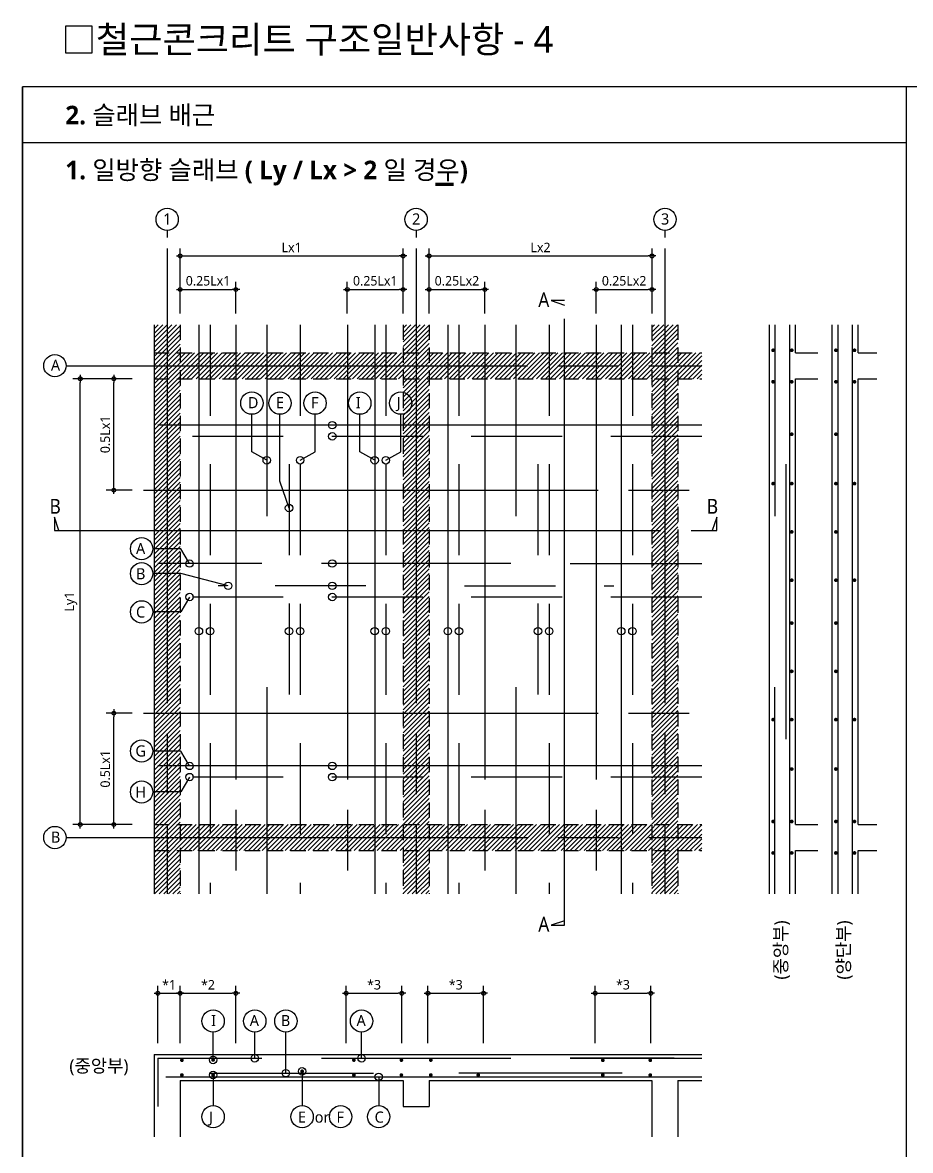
# Model space of a CAD drawing. Header units: millimetres. Extents: x 4573 to 501064, y -176100 to -4304.
# Drawn here: x 256950 to 280380, y -34065 to -4304 of the extents above; entities that cross this region are included whole.
import ezdxf
from ezdxf.enums import TextEntityAlignment as Align

# ---------------------------------------------------------------- set-up
doc = ezdxf.new("R2010")
doc.units = ezdxf.units.MM
doc.header["$LTSCALE"] = 800
for name, pattern in [('CEN', [19, 15, -1, 2, -1]), ('HID2', [4.6, 3, -1.6]), ('HIDDENX2', [0.75, 0.5, -0.25]), ('PHANTOM', [25, 20, -1, 1, -1, 1, -1])]:
    doc.linetypes.add(name, pattern=pattern)
doc.layers.get('Defpoints').update_dxf_attribs({"color": 147})
for name, color, linetype in [('BAR', 40, 'Continuous'), ('BAR-S', 4, 'Continuous'), ('CEN', 1, 'CEN'), ('DIM', 7, 'Continuous'), ('ELE4', 4, 'Continuous'), ('HAT', 9, 'Continuous'), ('HID', 7, 'HIDDENX2'), ('LARGE', 2, 'Continuous'), ('MIDDLE', 6, 'Continuous'), ('RXLEADER', 7, 'Continuous'), ('SYM', 7, 'Continuous'), ('TEXT', 3, 'Continuous'), ('W1', 2, 'Continuous')]:
    doc.layers.add(name, color=color, linetype=linetype)
doc.styles.get("Standard").update_dxf_attribs({"font": 'malgun.ttf'})
doc.styles.add('XR-SHEET-맑은고딕', font='malgun.ttf')
doc.styles.add('맑은고딕B', font='malgunbd.ttf')
doc.dimstyles.new('DIM1', dxfattribs={"dimscale": 10, "dimtxt": 3, "dimasz": 1, "dimexe": 2, "dimexo": 3, "dimgap": 1, "dimtad": 1, "dimdec": 0, "dimzin": 0, "dimdsep": 46, "dimtxsty": 'XR-SHEET-맑은고딕', "dimblk1": 'DIMDOT', "dimblk2": 'DIMDOT', "dimsah": 1, "dimcen": -1, "dimdle": 1.5, "dimclrt": 3, "dimadec": 0, "dimazin": 0, "dimtfac": 1, "dimtdec": 0, "dimtix": 1, "dimtmove": 2, "dimatfit": 3, "dimldrblk": 'DIMDOT', "dimfxl": 1, "dimtvp": 1, "dimtolj": 1, "dimtzin": 0, "dimarcsym": 0})

# ---------------------------------------------------------------- blocks, each defined once
blk = doc.blocks.new('DIMDOT')
at = {"layer": 'DIM'}
blk.add_line((1, 0), (-1, 0), dxfattribs=at)
blk.add_circle((0, 0), 0.5, dxfattribs=at)
blk = doc.blocks.new('*D49')
at = {"layer": 'Defpoints', "color": 0, "transparency": 16777216}
for p in [(160272, 105593), (158801, 104659), (160272, 104659)]:
    blk.add_point(p, dxfattribs=at)
at = {"layer": 'DIM', "color": 0, "lineweight": -2, "transparency": 16777216}
for p, q in [((158801, 104959), (158801, 105793)), ((160272, 104959), (160272, 105793)), ((158901, 105593), (160172, 105593))]:
    blk.add_line(p, q, dxfattribs=at)
at = {"layer": 'DIM', "color": 0, "lineweight": -2, "transparency": 16777216, "xscale": 100, "yscale": 100, "zscale": 100, "rotation": 180}
blk.add_blockref('DIMDOT', (158801, 105593), dxfattribs=at)
at = {"layer": 'DIM', "color": 0, "lineweight": -2, "transparency": 16777216, "xscale": 100, "yscale": 100, "zscale": 100}
blk.add_blockref('DIMDOT', (160272, 105593), dxfattribs=at)
at = {"layer": 'DIM', "color": 4, "transparency": 16777216, "insert": (159536, 105819), "char_height": 250, "attachment_point": 5, "style": 'XR-SHEET-맑은고딕'}
blk.add_mtext('\\A1;0.25Lx2', dxfattribs=at)
blk = doc.blocks.new('*D50')
at = {"layer": 'Defpoints', "color": 0, "transparency": 16777216}
for p in [(155860, 105593), (154389, 104659), (155860, 104659)]:
    blk.add_point(p, dxfattribs=at)
at = {"layer": 'DIM', "color": 0, "lineweight": -2, "transparency": 16777216}
for p, q in [((154389, 104959), (154389, 105793)), ((155860, 104959), (155860, 105793)), ((154489, 105593), (155760, 105593))]:
    blk.add_line(p, q, dxfattribs=at)
at = {"layer": 'DIM', "color": 0, "lineweight": -2, "transparency": 16777216, "xscale": 100, "yscale": 100, "zscale": 100, "rotation": 180}
blk.add_blockref('DIMDOT', (154389, 105593), dxfattribs=at)
at = {"layer": 'DIM', "color": 0, "lineweight": -2, "transparency": 16777216, "xscale": 100, "yscale": 100, "zscale": 100}
blk.add_blockref('DIMDOT', (155860, 105593), dxfattribs=at)
at = {"layer": 'DIM', "color": 4, "transparency": 16777216, "insert": (155125, 105819), "char_height": 250, "attachment_point": 5, "style": 'XR-SHEET-맑은고딕'}
blk.add_mtext('\\A1;0.25Lx2', dxfattribs=at)
blk = doc.blocks.new('*D51')
at = {"layer": 'Defpoints', "color": 0, "transparency": 16777216}
for p in [(153703, 105593), (152232, 104659), (153703, 104659)]:
    blk.add_point(p, dxfattribs=at)
at = {"layer": 'DIM', "color": 0, "lineweight": -2, "transparency": 16777216}
for p, q in [((152232, 104959), (152232, 105793)), ((153703, 104959), (153703, 105793)), ((152332, 105593), (153603, 105593))]:
    blk.add_line(p, q, dxfattribs=at)
at = {"layer": 'DIM', "color": 0, "lineweight": -2, "transparency": 16777216, "xscale": 100, "yscale": 100, "zscale": 100, "rotation": 180}
blk.add_blockref('DIMDOT', (152232, 105593), dxfattribs=at)
at = {"layer": 'DIM', "color": 0, "lineweight": -2, "transparency": 16777216, "xscale": 100, "yscale": 100, "zscale": 100}
blk.add_blockref('DIMDOT', (153703, 105593), dxfattribs=at)
at = {"layer": 'DIM', "color": 4, "transparency": 16777216, "insert": (152968, 105819), "char_height": 250, "attachment_point": 5, "style": 'XR-SHEET-맑은고딕'}
blk.add_mtext('\\A1;0.25Lx1', dxfattribs=at)
blk = doc.blocks.new('*D52')
at = {"layer": 'Defpoints', "color": 0, "transparency": 16777216}
for p in [(160272, 106476), (154389, 104659), (160272, 104659)]:
    blk.add_point(p, dxfattribs=at)
at = {"layer": 'DIM', "color": 0, "lineweight": -2, "transparency": 16777216}
for p, q in [((154389, 104959), (154389, 106676)), ((160272, 104959), (160272, 106676)), ((154489, 106476), (160172, 106476))]:
    blk.add_line(p, q, dxfattribs=at)
at = {"layer": 'DIM', "color": 0, "lineweight": -2, "transparency": 16777216, "xscale": 100, "yscale": 100, "zscale": 100, "rotation": 180}
blk.add_blockref('DIMDOT', (154389, 106476), dxfattribs=at)
at = {"layer": 'DIM', "color": 0, "lineweight": -2, "transparency": 16777216, "xscale": 100, "yscale": 100, "zscale": 100}
blk.add_blockref('DIMDOT', (160272, 106476), dxfattribs=at)
at = {"layer": 'DIM', "color": 4, "transparency": 16777216, "insert": (157330, 106701), "char_height": 250, "attachment_point": 5, "style": 'XR-SHEET-맑은고딕'}
blk.add_mtext('\\A1;Lx2', dxfattribs=at)
blk = doc.blocks.new('*D53')
at = {"layer": 'Defpoints', "color": 0, "transparency": 16777216}
for p in [(149291, 105593), (147821, 104659), (149291, 104659)]:
    blk.add_point(p, dxfattribs=at)
at = {"layer": 'DIM', "color": 0, "lineweight": -2, "transparency": 16777216}
for p, q in [((147821, 104959), (147821, 105793)), ((149291, 104959), (149291, 105793)), ((147921, 105593), (149191, 105593))]:
    blk.add_line(p, q, dxfattribs=at)
at = {"layer": 'DIM', "color": 0, "lineweight": -2, "transparency": 16777216, "xscale": 100, "yscale": 100, "zscale": 100, "rotation": 180}
blk.add_blockref('DIMDOT', (147821, 105593), dxfattribs=at)
at = {"layer": 'DIM', "color": 0, "lineweight": -2, "transparency": 16777216, "xscale": 100, "yscale": 100, "zscale": 100}
blk.add_blockref('DIMDOT', (149291, 105593), dxfattribs=at)
at = {"layer": 'DIM', "color": 4, "transparency": 16777216, "insert": (148556, 105819), "char_height": 250, "attachment_point": 5, "style": 'XR-SHEET-맑은고딕'}
blk.add_mtext('\\A1;0.25Lx1', dxfattribs=at)
blk = doc.blocks.new('*D54')
at = {"layer": 'Defpoints', "color": 0, "transparency": 16777216}
for p in [(153703, 106476), (147821, 104659), (153703, 104659)]:
    blk.add_point(p, dxfattribs=at)
at = {"layer": 'DIM', "color": 0, "lineweight": -2, "transparency": 16777216}
for p, q in [((147821, 104959), (147821, 106676)), ((153703, 104959), (153703, 106676)), ((147921, 106476), (153603, 106476))]:
    blk.add_line(p, q, dxfattribs=at)
at = {"layer": 'DIM', "color": 0, "lineweight": -2, "transparency": 16777216, "xscale": 100, "yscale": 100, "zscale": 100, "rotation": 180}
blk.add_blockref('DIMDOT', (147821, 106476), dxfattribs=at)
at = {"layer": 'DIM', "color": 0, "lineweight": -2, "transparency": 16777216, "xscale": 100, "yscale": 100, "zscale": 100}
blk.add_blockref('DIMDOT', (153703, 106476), dxfattribs=at)
at = {"layer": 'DIM', "color": 4, "transparency": 16777216, "insert": (150762, 106701), "char_height": 250, "attachment_point": 5, "style": 'XR-SHEET-맑은고딕'}
blk.add_mtext('\\A1;Lx1', dxfattribs=at)
blk = doc.blocks.new('*D55')
at = {"layer": 'Defpoints', "color": 0, "transparency": 16777216}
for p in [(146069, 94414), (146851, 94414), (146851, 91473)]:
    blk.add_point(p, dxfattribs=at)
at = {"layer": 'DIM', "color": 0, "lineweight": -2, "transparency": 16777216}
for p, q in [((146551, 94414), (145869, 94414)), ((146069, 91573), (146069, 94314)), ((146551, 91473), (145869, 91473))]:
    blk.add_line(p, q, dxfattribs=at)
at = {"layer": 'DIM', "color": 0, "lineweight": -2, "transparency": 16777216, "xscale": 100, "yscale": 100, "zscale": 100}
for p, rotation in [((146069, 94414), 90), ((146069, 91473), 270)]:
    blk.add_blockref('DIMDOT', p, dxfattribs=dict(at, rotation=rotation))
at = {"layer": 'DIM', "color": 4, "transparency": 16777216, "insert": (145844, 92943), "char_height": 250, "attachment_point": 5, "rotation": 90, "style": 'XR-SHEET-맑은고딕'}
blk.add_mtext('\\A1;0.5Lx1', dxfattribs=at)
blk = doc.blocks.new('*D56')
at = {"layer": 'Defpoints', "color": 0, "transparency": 16777216}
for p in [(146069, 103237), (146851, 103237), (146851, 100296)]:
    blk.add_point(p, dxfattribs=at)
at = {"layer": 'DIM', "color": 0, "lineweight": -2, "transparency": 16777216}
for p, q in [((146551, 103237), (145869, 103237)), ((146069, 100396), (146069, 103137)), ((146551, 100296), (145869, 100296))]:
    blk.add_line(p, q, dxfattribs=at)
at = {"layer": 'DIM', "color": 0, "lineweight": -2, "transparency": 16777216, "xscale": 100, "yscale": 100, "zscale": 100}
for p, rotation in [((146069, 103237), 90), ((146069, 100296), 270)]:
    blk.add_blockref('DIMDOT', p, dxfattribs=dict(at, rotation=rotation))
at = {"layer": 'DIM', "color": 4, "transparency": 16777216, "insert": (145844, 101767), "char_height": 250, "attachment_point": 5, "rotation": 90, "style": 'XR-SHEET-맑은고딕'}
blk.add_mtext('\\A1;0.5Lx1', dxfattribs=at)
blk = doc.blocks.new('*D57')
at = {"layer": 'Defpoints', "color": 0, "transparency": 16777216}
for p in [(145186, 103237), (146851, 103237), (146851, 91473)]:
    blk.add_point(p, dxfattribs=at)
at = {"layer": 'DIM', "color": 0, "lineweight": -2, "transparency": 16777216}
for p, q in [((146551, 103237), (144986, 103237)), ((145186, 91573), (145186, 103137)), ((146551, 91473), (144986, 91473))]:
    blk.add_line(p, q, dxfattribs=at)
at = {"layer": 'DIM', "color": 0, "lineweight": -2, "transparency": 16777216, "xscale": 100, "yscale": 100, "zscale": 100}
for p, rotation in [((145186, 103237), 90), ((145186, 91473), 270)]:
    blk.add_blockref('DIMDOT', p, dxfattribs=dict(at, rotation=rotation))
at = {"layer": 'DIM', "color": 4, "transparency": 16777216, "insert": (144937, 97355), "char_height": 250, "attachment_point": 5, "rotation": 90, "style": 'XR-SHEET-맑은고딕'}
blk.add_mtext('\\A1;Ly1', dxfattribs=at)
blk = doc.blocks.new('*D60')
at = {"layer": 'Defpoints', "color": 0, "transparency": 16777216}
for p in [(155829, 87020), (154359, 85403), (155829, 85403)]:
    blk.add_point(p, dxfattribs=at)
at = {"layer": 'DIM', "color": 0, "lineweight": -2, "transparency": 16777216}
for p, q in [((154359, 85703), (154359, 87220)), ((155829, 85703), (155829, 87220)), ((154459, 87020), (155729, 87020))]:
    blk.add_line(p, q, dxfattribs=at)
at = {"layer": 'DIM', "color": 0, "lineweight": -2, "transparency": 16777216, "xscale": 100, "yscale": 100, "zscale": 100, "rotation": 180}
blk.add_blockref('DIMDOT', (154359, 87020), dxfattribs=at)
at = {"layer": 'DIM', "color": 0, "lineweight": -2, "transparency": 16777216, "xscale": 100, "yscale": 100, "zscale": 100}
blk.add_blockref('DIMDOT', (155829, 87020), dxfattribs=at)
at = {"layer": 'DIM', "color": 4, "transparency": 16777216, "insert": (155094, 87245), "char_height": 250, "attachment_point": 5, "style": 'XR-SHEET-맑은고딕'}
blk.add_mtext('\\A1;*3', dxfattribs=at)
blk = doc.blocks.new('*D61')
at = {"layer": 'Defpoints', "color": 0, "transparency": 16777216}
for p in [(153672, 87020), (152202, 85403), (153672, 85403)]:
    blk.add_point(p, dxfattribs=at)
at = {"layer": 'DIM', "color": 0, "lineweight": -2, "transparency": 16777216}
for p, q in [((152202, 85703), (152202, 87220)), ((153672, 85703), (153672, 87220)), ((152302, 87020), (153572, 87020))]:
    blk.add_line(p, q, dxfattribs=at)
at = {"layer": 'DIM', "color": 0, "lineweight": -2, "transparency": 16777216, "xscale": 100, "yscale": 100, "zscale": 100, "rotation": 180}
blk.add_blockref('DIMDOT', (152202, 87020), dxfattribs=at)
at = {"layer": 'DIM', "color": 0, "lineweight": -2, "transparency": 16777216, "xscale": 100, "yscale": 100, "zscale": 100}
blk.add_blockref('DIMDOT', (153672, 87020), dxfattribs=at)
at = {"layer": 'DIM', "color": 4, "transparency": 16777216, "insert": (152937, 87245), "char_height": 250, "attachment_point": 5, "style": 'XR-SHEET-맑은고딕'}
blk.add_mtext('\\A1;*3', dxfattribs=at)
blk = doc.blocks.new('*D62')
at = {"layer": 'Defpoints', "color": 0, "transparency": 16777216}
for p in [(160241, 87020), (158770, 85403), (160241, 85403)]:
    blk.add_point(p, dxfattribs=at)
at = {"layer": 'DIM', "color": 0, "lineweight": -2, "transparency": 16777216}
for p, q in [((158770, 85703), (158770, 87220)), ((160241, 85703), (160241, 87220)), ((158870, 87020), (160141, 87020))]:
    blk.add_line(p, q, dxfattribs=at)
at = {"layer": 'DIM', "color": 0, "lineweight": -2, "transparency": 16777216, "xscale": 100, "yscale": 100, "zscale": 100, "rotation": 180}
blk.add_blockref('DIMDOT', (158770, 87020), dxfattribs=at)
at = {"layer": 'DIM', "color": 0, "lineweight": -2, "transparency": 16777216, "xscale": 100, "yscale": 100, "zscale": 100}
blk.add_blockref('DIMDOT', (160241, 87020), dxfattribs=at)
at = {"layer": 'DIM', "color": 4, "transparency": 16777216, "insert": (159506, 87245), "char_height": 250, "attachment_point": 5, "style": 'XR-SHEET-맑은고딕'}
blk.add_mtext('\\A1;*3', dxfattribs=at)
blk = doc.blocks.new('*D63')
at = {"layer": 'Defpoints', "color": 0, "transparency": 16777216}
for p in [(147821, 87020), (147232, 85403), (147821, 85403)]:
    blk.add_point(p, dxfattribs=at)
at = {"layer": 'DIM', "color": 0, "lineweight": -2, "transparency": 16777216}
for p, q in [((147232, 85703), (147232, 87220)), ((147821, 85703), (147821, 87220)), ((147332, 87020), (147721, 87020))]:
    blk.add_line(p, q, dxfattribs=at)
at = {"layer": 'DIM', "color": 0, "lineweight": -2, "transparency": 16777216, "xscale": 100, "yscale": 100, "zscale": 100, "rotation": 180}
blk.add_blockref('DIMDOT', (147232, 87020), dxfattribs=at)
at = {"layer": 'DIM', "color": 0, "lineweight": -2, "transparency": 16777216, "xscale": 100, "yscale": 100, "zscale": 100}
blk.add_blockref('DIMDOT', (147821, 87020), dxfattribs=at)
at = {"layer": 'DIM', "color": 4, "transparency": 16777216, "insert": (147527, 87245), "char_height": 250, "attachment_point": 5, "style": 'XR-SHEET-맑은고딕'}
blk.add_mtext('\\A1;*1', dxfattribs=at)
blk = doc.blocks.new('*D64')
at = {"layer": 'Defpoints', "color": 0, "transparency": 16777216}
for p in [(149291, 87020), (147821, 85403), (149291, 85403)]:
    blk.add_point(p, dxfattribs=at)
at = {"layer": 'DIM', "color": 0, "lineweight": -2, "transparency": 16777216}
for p, q in [((147821, 85703), (147821, 87220)), ((149291, 85703), (149291, 87220)), ((147921, 87020), (149191, 87020))]:
    blk.add_line(p, q, dxfattribs=at)
at = {"layer": 'DIM', "color": 0, "lineweight": -2, "transparency": 16777216, "xscale": 100, "yscale": 100, "zscale": 100, "rotation": 180}
blk.add_blockref('DIMDOT', (147821, 87020), dxfattribs=at)
at = {"layer": 'DIM', "color": 0, "lineweight": -2, "transparency": 16777216, "xscale": 100, "yscale": 100, "zscale": 100}
blk.add_blockref('DIMDOT', (149291, 87020), dxfattribs=at)
at = {"layer": 'DIM', "color": 4, "transparency": 16777216, "insert": (148556, 87245), "char_height": 250, "attachment_point": 5, "style": 'XR-SHEET-맑은고딕'}
blk.add_mtext('\\A1;*2', dxfattribs=at)
blk = doc.blocks.new('A$C164A7975')
at = {"layer": 'HAT'}
h = blk.add_hatch(dxfattribs=at)
h.set_pattern_fill('ANSI31', color=256, scale=686.27451, style=0)
h.set_pattern_definition([(45, (-140654.33, 289208.79), (-60.65867, 60.65867), [])])
h.paths.add_polyline_path([(4159.1, -6279.7), (3472.8, -6279.7), (3472.8, -7014.9), (4159.1, -7014.9)])
h.paths.add_polyline_path([(4159.1, -7014.9), (3472.8, -7014.9), (3472.8, -7701.2), (4159.1, -7701.2)])
h.paths.add_polyline_path([(4159.1, -7701.2), (3472.8, -7701.2), (3472.8, -19465.9), (4159.1, -19465.9)])
h.paths.add_polyline_path([(10041.4, -7014.9), (4159.1, -7014.9), (4159.1, -7701.2), (10041.4, -7701.2)])
h.paths.add_polyline_path([(10727.7, -6279.7), (10041.4, -6279.7), (10041.4, -7014.9), (10727.7, -7014.9)])
h.paths.add_polyline_path([(10727.7, -7014.9), (10041.4, -7014.9), (10041.4, -7701.2), (10727.7, -7701.2)])
h.paths.add_polyline_path([(16610.1, -7014.9), (10727.7, -7014.9), (10727.7, -7701.2), (16610.1, -7701.2)])
h.paths.add_polyline_path([(10727.7, -7701.2), (10041.4, -7701.2), (10041.4, -19465.9), (10727.7, -19465.9)])
h.paths.add_polyline_path([(17296.3, -6279.7), (16610.1, -6279.7), (16610.1, -7014.9), (17296.3, -7014.9)])
h.paths.add_polyline_path([(17296.3, -7014.9), (16610.1, -7014.9), (16610.1, -7701.2), (17296.3, -7701.2)])
h.paths.add_polyline_path([(17921.1, -7014.9), (17296.3, -7014.9), (17296.3, -7701.2), (17921.1, -7701.2)])
h.paths.add_polyline_path([(17296.3, -7701.2), (16610.1, -7701.2), (16610.1, -19465.9), (17296.3, -19465.9)])
h.paths.add_polyline_path([(17296.3, -19465.9), (16610.1, -19465.9), (16610.1, -20152.2), (17296.3, -20152.2)])
h.paths.add_polyline_path([(17921.1, -19465.9), (17296.3, -19465.9), (17296.3, -20152.2), (17921.1, -20152.2)])
h.paths.add_polyline_path([(17296.3, -20152.2), (16610.1, -20152.2), (16610.1, -21294.5), (17296.3, -21294.5)])
h.paths.add_polyline_path([(16610.1, -19465.9), (10727.7, -19465.9), (10727.7, -20152.2), (16610.1, -20152.2)])
h.paths.add_polyline_path([(10727.7, -19465.9), (10041.4, -19465.9), (10041.4, -20152.2), (10727.7, -20152.2)])
h.paths.add_polyline_path([(10727.7, -20152.2), (10041.4, -20152.2), (10041.4, -21294.5), (10727.7, -21294.5)])
h.paths.add_polyline_path([(10041.4, -19465.9), (4159.1, -19465.9), (4159.1, -20152.2), (10041.4, -20152.2)])
h.paths.add_polyline_path([(4159.1, -19465.9), (3472.8, -19465.9), (3472.8, -20152.2), (4159.1, -20152.2)])
h.paths.add_polyline_path([(4159.1, -20152.2), (3472.8, -20152.2), (3472.8, -21294.5), (4159.1, -21294.5)])
at = {"layer": 'BAR'}
for p, q in [((4654.4, -6279.7), (4654.4, -21294.5)), ((6444, -6279.7), (6444, -11328.7)), ((9291.9, -6279.7), (9291.9, -21294.5)), ((11223.1, -6279.7), (11223.1, -21294.5)), ((13012.6, -6279.7), (13012.6, -11328.7)), ((15799, -6279.7), (15799, -21294.5)), ((19855.9, -6279.7), (19855.9, -11328.7)), ((20248.1, -21294.5), (20248.1, -6279.7)), ((21512.6, -6279.7), (21512.6, -21294.5)), ((21904.8, -21294.5), (21904.8, -6279.7)), ((17921.1, -8927.7), (3570.9, -8927.7)), ((20150, -17211), (20150, -9956.1)), ((6315.9, -12579.1), (3570.9, -12579.1)), ((12884.6, -12579.1), (7884.6, -12579.1)), ((14453.2, -12579.1), (17921.1, -12579.1)), ((6444, -15838.5), (6444, -21294.5)), ((13012.6, -15838.5), (13012.6, -21294.5)), ((19855.9, -21294.5), (19855.9, -15838.5)), ((17921.1, -17919), (3570.9, -17919)), ((3570.9, -25633.2), (3570.9, -26907.7)), ((3570.9, -25633.2), (6315.9, -25633.2)), ((7884.6, -25633.2), (12884.6, -25633.2)), ((14453.2, -25633.2), (17921.1, -25633.2)), ((17198.3, -25633.2), (14453.2, -25633.2)), ((3782.4, -26123.4), (17921.1, -26123.4)), ((4943.4, -26025.4), (9257.1, -26025.4)), ((15825.8, -26025.4), (11512, -26025.4))]:
    blk.add_line(p, q, dxfattribs=at)
at = {"layer": 'BAR', "linetype": 'HID2'}
for p, q in [((4948.6, -6279.7), (4948.6, -21294.5)), ((7326.3, -6279.7), (7326.3, -21294.5)), ((9586, -6279.7), (9586, -21294.5)), ((11517.2, -6279.7), (11517.2, -21294.5)), ((13895, -6279.7), (13895, -21294.5)), ((16093.2, -6279.7), (16093.2, -21294.5)), ((17921.1, -9221.9), (3570.9, -9221.9)), ((7032.2, -9956.4), (7032.2, -17211)), ((13600.9, -9956.4), (13600.9, -17211)), ((9062.2, -13167.4), (5165.2, -13167.4)), ((11664, -13167.4), (15603.7, -13167.4)), ((17921.1, -13461.5), (3570.9, -13461.5)), ((17921.1, -18213.1), (3570.9, -18213.1))]:
    blk.add_line(p, q, dxfattribs=at)
at = {"layer": 'BAR-S', "const_width": 49}
for points in [[(19805.7, -6926.8, -1), (19805.7, -6975.8, -1)], [(20297.6, -6926.8, -1), (20297.6, -6975.8, -1)], [(21462.5, -6926.8, -1), (21462.5, -6975.8, -1)], [(21954.3, -6926.8, -1), (21954.3, -6975.8, -1)], [(19805.7, -7757.7, -1), (19805.7, -7806.7, -1)], [(20297.6, -7757.7, -1), (20297.6, -7806.7, -1)], [(21462.5, -7757.7, -1), (21462.5, -7806.7, -1)], [(21954.3, -7757.7, -1), (21954.3, -7806.7, -1)], [(20297.6, -9142.2, -1), (20297.6, -9191.2, -1)], [(21462.5, -9142.2, -1), (21462.5, -9191.2, -1)], [(19805.7, -10445.3, -1), (19805.7, -10494.3, -1)], [(20297.6, -10445.2, -1), (20297.6, -10494.2, -1)], [(21462.5, -10445.2, -1), (21462.5, -10494.2, -1)], [(21954.3, -10445.2, -1), (21954.3, -10494.2, -1)], [(20297.6, -11719.7, -1), (20297.6, -11768.7, -1)], [(21462.5, -11719.7, -1), (21462.5, -11768.7, -1)], [(20297.6, -12994.2, -1), (20297.6, -13043.2, -1)], [(21462.5, -12994.2, -1), (21462.5, -13043.2, -1)], [(21954.3, -12994.2, -1), (21954.3, -13043.2, -1)], [(20297.6, -14172.9, 1), (20297.6, -14123.9, 1)], [(21462.5, -14172.9, 1), (21462.5, -14123.9, 1)], [(20297.6, -15447.4, 1), (20297.6, -15398.4, 1)], [(21462.5, -15447.4, 1), (21462.5, -15398.4, 1)], [(19805.7, -16721.9, 1), (19805.7, -16672.9, 1)], [(20297.6, -16722, 1), (20297.6, -16672.9, 1)], [(21462.5, -16722, 1), (21462.5, -16672.9, 1)], [(21954.3, -16722, 1), (21954.3, -16672.9, 1)], [(20297.6, -18025, 1), (20297.6, -17975.9, 1)], [(21462.5, -18025, 1), (21462.5, -17975.9, 1)], [(19805.7, -19409.4, 1), (19805.7, -19360.4, 1)], [(20297.6, -19409.4, 1), (20297.6, -19360.4, 1)], [(21462.5, -19409.4, 1), (21462.5, -19360.4, 1)], [(21954.3, -19409.4, 1), (21954.3, -19360.4, 1)], [(19805.7, -20240.3, 1), (19805.7, -20191.3, 1)], [(20297.6, -20240.3, 1), (20297.6, -20191.3, 1)], [(21462.5, -20240.3, 1), (21462.5, -20191.3, 1)], [(21954.3, -20240.3, 1), (21954.3, -20191.3, 1)], [(4179.9, -25685, 1), (4228.9, -25685, 1)], [(5004, -25677.2, 1), (5053, -25677.2, 1)], [(8768, -25681.1, -1), (8719, -25681.1, -1)], [(10020.7, -25681.1, -1), (9971.6, -25681.1, -1)], [(10748.5, -25681.1, 1), (10797.5, -25681.1, 1)], [(15336.6, -25686, -1), (15287.6, -25686, -1)], [(16589.3, -25686, -1), (16540.3, -25686, -1)], [(4179.9, -26074.9, 1), (4228.9, -26074.9, 1)], [(5003.9, -26074.9, 1), (5053, -26074.9, 1)], [(7352.6, -25976.9, 1), (7401.6, -25976.9, 1)], [(8768.1, -26074.9, -1), (8719, -26074.9, -1)], [(10020.7, -26074.9, -1), (9971.6, -26074.9, -1)], [(10748.5, -26074.9, 1), (10797.5, -26074.9, 1)], [(12001.1, -26074.9, 1), (12050.1, -26074.9, 1)], [(15336.7, -26074.9, -1), (15287.7, -26074.9, -1)], [(16589.3, -26074.9, -1), (16540.3, -26074.9, -1)]]:
    blk.add_lwpolyline(points, format="xyb", close=True, dxfattribs=at)
at = {"layer": 'CEN'}
for p, q in [((3815.9, -4266.6), (3815.9, -21294.5)), ((10384.6, -4266.6), (10384.6, -21294.5)), ((16953.2, -4266.6), (16953.2, -21294.5)), ((5629.7, -6279.7), (5629.7, -21294.5)), ((8570.9, -6279.7), (8570.9, -21294.5)), ((12198.3, -6279.7), (12198.3, -21294.5)), ((15139.5, -6279.7), (15139.5, -21294.5)), ((1328.7, -7358.1), (17921.1, -7358.1)), ((3189.8, -10642.4), (18032.4, -10642.4)), ((3189.8, -16524.7), (18003.9, -16524.7)), ((1328.7, -19809.1), (17921.1, -19809.1))]:
    blk.add_line(p, q, dxfattribs=at)
at = {"layer": 'HID'}
for p, q in [((4159.1, -6279.7), (4159.1, -21294.5)), ((10041.4, -6279.7), (10041.4, -21294.5)), ((10727.7, -6279.7), (10727.7, -21294.5)), ((16610.1, -6279.7), (16610.1, -21294.5)), ((17296.3, -6279.7), (17296.3, -21294.5)), ((3472.8, -7014.9), (17921.1, -7014.9)), ((3472.8, -7701.2), (17921.1, -7701.2)), ((3472.8, -19465.9), (17921.1, -19465.9)), ((3472.8, -20152.2), (17921.1, -20152.2))]:
    blk.add_line(p, q, dxfattribs=at)
at = {"layer": 'RXLEADER'}
for points in [[(6444, -9854), (6051, -9627.1), (6051, -8639)], [(7032.2, -11113.6), (6792.2, -10407.1), (6792.2, -8639)], [(7326.3, -9854), (7719.3, -9627.1), (7719.3, -8639)], [(9291.9, -9854), (8898.9, -9627.1), (8898.9, -8639)], [(9586, -9854), (9979, -9627.1), (9979, -8639)], [(4406.9, -12579.1), (4180, -12186.2), (3435.2, -12186.2)], [(5425.3, -13167.4), (4180, -12844.9), (3435.2, -12844.9)], [(4406.9, -13461.5), (4180, -13854.5), (3435.2, -13854.5)], [(4406.9, -17919), (4180, -17526), (3435.2, -17526)], [(4406.9, -18213.1), (4180, -18606.1), (3435.2, -18606.1)], [(5028.5, -25677.2), (5028.5, -25677.2), (5028.5, -24943.7)], [(6127.9, -25633.2), (6127.9, -25633.2), (6127.9, -24943.7)], [(6948.4, -26025.4), (6948.4, -26025.4), (6948.4, -24943.7)], [(8946.3, -25633.2), (8946.3, -25633.2), (8946.3, -24943.7)], [(5028.4, -26074.9), (5028.4, -26074.9), (5028.4, -26879.9)], [(7377.1, -25976.9), (7377.1, -25976.9), (7377.1, -26879.9)], [(9398.2, -26123.4), (9398.2, -26123.4), (9398.2, -26879.9)]]:
    blk.add_lwpolyline(points, dxfattribs=at)
for centre, radius in [((6051, -8344.9), 294.1), ((6792.2, -8344.9), 294.1), ((7719.3, -8344.9), 294.1), ((8898.9, -8344.9), 294.1), ((9979, -8344.9), 294.1), ((8173.5, -8927.7), 98), ((8173.5, -9221.9), 98), ((6444, -9854), 98), ((7326.3, -9854), 98), ((9291.9, -9854), 98), ((9586, -9854), 98), ((7032.2, -11113.6), 98), ((3141.1, -12186.2), 294.1), ((4406.9, -12579.1), 98), ((8173.5, -12579.1), 98), ((3141.1, -12844.9), 294.1), ((5425.3, -13167.4), 98), ((8173.5, -13167.4), 98), ((4406.9, -13461.5), 98), ((8173.5, -13461.5), 98), ((3141.1, -13854.5), 294.1), ((4654.4, -14362.3), 98), ((4948.6, -14362.3), 98), ((7032.2, -14362.3), 98), ((7326.3, -14362.3), 98), ((9291.9, -14362.3), 98), ((9586, -14362.3), 98), ((11223.1, -14362.3), 98), ((11517.2, -14362.3), 98), ((13600.9, -14362.3), 98), ((13895, -14362.3), 98), ((15799, -14362.3), 98), ((16093.2, -14362.3), 98), ((3141.1, -17526), 294.1), ((4406.9, -17919), 98), ((8173.5, -17919), 98), ((4406.9, -18213.1), 98), ((8173.5, -18213.1), 98), ((3141.1, -18606.1), 294.1), ((5028.5, -24649.6), 294.1), ((6127.9, -24649.6), 294.1), ((6948.4, -24649.6), 294.1), ((8946.3, -24649.6), 294.1), ((5028.5, -25677.2), 98), ((6127.9, -25633.2), 98), ((8946.3, -25633.2), 98), ((7377.1, -25976.9), 98), ((5028.4, -26074.9), 98), ((6948.4, -26025.4), 98), ((9398.2, -26123.4), 98), ((5028.4, -27174), 294.1), ((7377.1, -27174), 294.1), ((8392.6, -27174), 294.1), ((9398.2, -27174), 294.1)]:
    blk.add_circle(centre, radius, dxfattribs=at)
at = {"layer": 'SYM'}
for p, q in [((3815.9, -3791.5), (3815.9, -3972.5)), ((10384.6, -3791.5), (10384.6, -3972.5)), ((16953.2, -3791.5), (16953.2, -3972.5)), ((1147.7, -7358.1), (1328.7, -7358.1)), ((1147.7, -19809.1), (1328.7, -19809.1))]:
    blk.add_line(p, q, dxfattribs=at)
at = {"layer": 'SYM', "linetype": 'PHANTOM'}
for points in [[(14299.6, -22004.2), (13946.7, -22121.8), (14299.6, -22121.8), (14299.6, -5641.7), (13946.7, -5641.7), (14299.6, -5759.3)], [(958.1, -11705.2), (840.5, -11352.2), (840.5, -11705.2), (18318.1, -11705.2), (18318.1, -11352.2), (18200.5, -11705.2)]]:
    blk.add_lwpolyline(points, dxfattribs=at)
at = {"layer": 'SYM'}
for points in [[(8173.5, -10642.4, 0, 98, 0), (8173.5, -10348.3, 0, 0, 0), (8173.5, -7701.2, 0, 0, 0)], [(8173.5, -10642.4, 0, 98, 0), (8173.5, -10936.5, 0, 0, 0), (8173.5, -12113, 0, 0, 0)], [(8173.5, -16524.7, 0, 98, 0), (8173.5, -16230.6, 0, 0, 0), (8173.5, -12113, 0, 0, 0)], [(5629.7, -14362.3, 0, 98, 0), (5335.6, -14362.3, 0, 0, 0), (4159.1, -14362.3, 0, 0, 0)], [(4159.1, -14362.3, 0, 98, 0), (4453.2, -14362.3, 0, 0, 0), (5629.7, -14362.3, 0, 0, 0)], [(5629.7, -14362.3, 0, 98, 0), (5923.8, -14362.3, 0, 0, 0), (7100.3, -14362.3, 0, 0, 0)], [(8570.9, -14362.3, 0, 98, 0), (8276.7, -14362.3, 0, 0, 0), (7100.3, -14362.3, 0, 0, 0)], [(8570.9, -14362.3, 0, 98, 0), (8865, -14362.3, 0, 0, 0), (10041.4, -14362.3, 0, 0, 0)], [(10041.4, -14362.3, 0, 98, 0), (9747.3, -14362.3, 0, 0, 0), (8570.9, -14362.3, 0, 0, 0)], [(12198.3, -14362.3, 0, 98, 0), (11904.2, -14362.3, 0, 0, 0), (10727.7, -14362.3, 0, 0, 0)], [(10727.7, -14362.3, 0, 98, 0), (11021.8, -14362.3, 0, 0, 0), (12198.3, -14362.3, 0, 0, 0)], [(12198.3, -14362.3, 0, 98, 0), (12492.4, -14362.3, 0, 0, 0), (13668.9, -14362.3, 0, 0, 0)], [(15139.5, -14362.3, 0, 98, 0), (14845.4, -14362.3, 0, 0, 0), (13668.9, -14362.3, 0, 0, 0)], [(15139.5, -14362.3, 0, 98, 0), (15433.6, -14362.3, 0, 0, 0), (16610.1, -14362.3, 0, 0, 0)], [(16610.1, -14362.3, 0, 98, 0), (16315.9, -14362.3, 0, 0, 0), (15139.5, -14362.3, 0, 0, 0)], [(8173.5, -19465.9, 0, 98, 0), (8173.5, -19171.8, 0, 0, 0), (8173.5, -16524.7, 0, 0, 0)], [(8173.5, -16524.7, 0, 98, 0), (8173.5, -16818.9, 0, 0, 0), (8173.5, -19465.9, 0, 0, 0)]]:
    blk.add_lwpolyline(points, format="xyseb", dxfattribs=at)
for centre, start_param, end_param in [((3815.9, -3497.4), 3.9269908, 10.2101761), ((10384.6, -3497.4), 3.9269908, 10.2101761), ((16953.2, -3497.4), 3.9269908, 10.2101761), ((853.6, -7358.1), -0.7853982, 5.4977871), ((853.6, -19809.1), -0.7853982, 5.4977871)]:
    blk.add_ellipse(centre, major_axis=(-208, 208), ratio=1, start_param=start_param, end_param=end_param, dxfattribs=at)
at = {"layer": 'W1'}
for p, q in [((3472.8, -6279.7), (3472.8, -21294.5)), ((19708.9, -21294.5), (19708.9, -6279.7)), ((20395.1, -7014.9), (20395.1, -6279.7)), ((21365.6, -21294.5), (21365.6, -6279.7)), ((22051.9, -7014.9), (22051.9, -6279.7)), ((20395.1, -7014.9), (20984.1, -7014.9)), ((22051.9, -7014.9), (22544.1, -7014.9)), ((20395.1, -7701.2), (20984.1, -7701.2)), ((20395.1, -19465.9), (20395.1, -7701.2)), ((22051.9, -7701.2), (22544.1, -7701.2)), ((22051.9, -19465.9), (22051.9, -7701.2)), ((20395.1, -19465.9), (20984.1, -19465.9)), ((22051.9, -19465.9), (22544.1, -19465.9)), ((20395.1, -21294.5), (20395.1, -20152.2)), ((20395.1, -20152.2), (20984.1, -20152.2)), ((22051.9, -21294.5), (22051.9, -20152.2)), ((22051.9, -20152.2), (22544.1, -20152.2)), ((3472.8, -25535.2), (3472.8, -27707.4)), ((3472.8, -25535.2), (17921.1, -25535.2)), ((4159.1, -26221.4), (4159.1, -27707.4)), ((4159.1, -26221.4), (10041.4, -26221.4)), ((10041.4, -26221.4), (10041.4, -26907.7)), ((10727.7, -26221.4), (10727.7, -26907.7)), ((10727.7, -26221.4), (16610.1, -26221.4)), ((16610.1, -26221.4), (16610.1, -27707.4)), ((17296.3, -26221.4), (17921.1, -26221.4)), ((17296.3, -26221.4), (17296.3, -27707.4)), ((10041.4, -26907.7), (10727.7, -26907.7))]:
    blk.add_line(p, q, dxfattribs=at)
at = {"layer": 'TEXT', "linetype": 'Continuous', "style": 'XR-SHEET-맑은고딕'}
for s, height, p in [('1', 294.1, (3710, -3632.8)), ('2', 294.1, (10278.7, -3632.8)), ('3', 294.1, (16847.3, -3632.8)), ('A', 294.1, (747.6, -7493.5)), ('D', 294.1, (5945.1, -8480.3)), ('E', 294.1, (6686.3, -8480.3)), ('F', 294.1, (7613.4, -8480.3)), ('I', 294.1, (8793, -8480.3)), ('J', 294.1, (9873.1, -8480.3)), ('A', 294.1, (2993, -12330.1)), ('B', 294.1, (2993, -12994.7)), ('C', 294.1, (2993, -14004.2)), ('G', 294.1, (2977.8, -17669.9)), ('H', 294.1, (2977.8, -18755.9)), ('B', 294.1, (747.6, -19944.4)), ('I', 294.1, (4974.6, -24785)), ('A', 294.1, (5994.5, -24785)), ('B', 294.1, (6814.9, -24785)), ('A', 294.1, (8812.9, -24785)), ('(중앙부)', 343.14, (1235.5, -26003.6)), ('J', 294.1, (4919.1, -27332.4)), ('E', 294.1, (7267.7, -27332.4)), ('F', 294.1, (8283.2, -27332.4)), ('C', 294.1, (9288.9, -27332.4)), ('or', 294.12, (7708.9, -27332.4))]:
    blk.add_text(s, height=height, dxfattribs=at).set_placement(p)
at = {"layer": 'TEXT', "linetype": 'Continuous', "style": 'XR-SHEET-맑은고딕', "width": 0.9}
for s, p in [('A', (13754.9, -5616.7)), ('B', (860.3, -11067.7)), ('B', (18206, -11067.7)), ('A', (13754.9, -22096.8))]:
    blk.add_text(s, height=392.2, dxfattribs=at).set_placement(p, align=Align.MIDDLE_CENTER)
at = {"layer": 'TEXT', "linetype": 'Continuous', "style": 'XR-SHEET-맑은고딕'}
for s, p in [('(중앙부)', (20177.3, -23555.7)), ('(양단부)', (21834, -23555.7))]:
    blk.add_text(s, height=343.14, rotation=90, dxfattribs=at).set_placement(p)
at = {"layer": 'DIM'}
for base, p1, p2, text, picture, middle in [((10041.4, -4462.7), (4159.1, -6279.7), (10041.4, -6279.7), 'Lx1', '*D54', (7100.3, -4237.5)), ((16610.1, -4462.7), (10727.7, -6279.7), (16610.1, -6279.7), 'Lx2', '*D52', (13668.9, -4237.5)), ((5629.7, -5345), (4159.1, -6279.7), (5629.7, -6279.7), '0.25Lx1', '*D53', (4894.4, -5119.9)), ((10041.4, -5345), (8570.9, -6279.7), (10041.4, -6279.7), '0.25Lx1', '*D51', (9306.1, -5119.9)), ((12198.3, -5345), (10727.7, -6279.7), (12198.3, -6279.7), '0.25Lx2', '*D50', (11463, -5119.9)), ((16610.1, -5345), (15139.5, -6279.7), (16610.1, -6279.7), '0.25Lx2', '*D49', (15874.8, -5119.9)), ((4159.1, -23918.9), (3570.9, -25535.2), (4159.1, -25535.2), '*1', '*D63', (3865, -23693.9)), ((5629.7, -23918.9), (4159.1, -25535.2), (5629.7, -25535.2), '*2', '*D64', (4894.4, -23693.9)), ((10010.7, -23918.9), (8540.1, -25535.2), (10010.7, -25535.2), '*3', '*D61', (9275.4, -23693.7)), ((12167.6, -23918.9), (10697, -25535.2), (12167.6, -25535.2), '*3', '*D60', (11432.3, -23693.7)), ((16579.3, -23918.9), (15108.7, -25535.2), (16579.3, -25535.2), '*3', '*D62', (15844, -23693.7))]:
    dim = blk.add_linear_dim(base=base, p1=p1, p2=p2, text=text, dimstyle='DIM1', override={"dimscale": 100, "dimtxt": 2.5, "dimtxsty": 'Standard', "dimclrt": 4}, dxfattribs=at)
    dim.commit()
    dim.dimension.update_dxf_attribs({"geometry": picture, "text_midpoint": middle, "insert": (-143661.6, -110938.5)})
for base, p1, p2, text, picture, middle in [((1524.8, -7701.2), (3189.8, -19465.9), (3189.8, -7701.2), 'Ly1', '*D57', (1275.6, -13583.6)), ((2407.1, -7701.2), (3189.8, -10642.4), (3189.8, -7701.2), '0.5Lx1', '*D56', (2181.9, -9171.8)), ((2407.1, -16524.7), (3189.8, -19465.9), (3189.8, -16524.7), '0.5Lx1', '*D55', (2181.9, -17995.3))]:
    dim = blk.add_linear_dim(base=base, p1=p1, p2=p2, angle=90, text=text, dimstyle='DIM1', override={"dimscale": 100, "dimtxt": 2.5, "dimtxsty": 'Standard', "dimclrt": 4}, dxfattribs=at)
    dim.commit()
    dim.dimension.update_dxf_attribs({"geometry": picture, "text_midpoint": middle, "insert": (-143661.6, -110938.5)})

msp = doc.modelspace()

# ---------------------------------------------------------------- linework, layer by layer
at = {"color": 3}
msp.add_line((256950, -7470.6), (280283.3, -7470.6), dxfattribs=at)
at = {"layer": 'ELE4', "color": 2}
for p, q in [((256950, -56294.1), (256950, -6000)), ((280276.2, -57300), (280276.2, -6000))]:
    msp.add_line(p, q, dxfattribs=at)
at = {"layer": 'ELE4'}
msp.add_lwpolyline([(256950, -57300), (325650, -57300), (325650, -6000), (256950, -6000)], close=True, dxfattribs=at)
at = {"layer": 'MIDDLE', "lineweight": 90}
msp.add_line((267843.1, -8571.6), (268319.6, -8571.6), dxfattribs=at)
at = {"layer": 'TEXT'}
msp.add_lwpolyline([(258786.2, -4400), (258086.2, -4400), (258086.2, -5100), (258786.2, -5100)], close=True, dxfattribs=at)

# ---------------------------------------------------------------- block references
at = {"layer": 'LARGE', "color": 6}
msp.add_blockref('A$C164A7975', (256950, -6000), dxfattribs=at)

# ---------------------------------------------------------------- texts
at = {"layer": 'LARGE', "style": '맑은고딕B'}
msp.add_text('2. 슬래브 배근', height=490.2, dxfattribs=at).set_placement((258077.5, -6988.9))
at = {"layer": 'MIDDLE', "style": '맑은고딕B'}
msp.add_text('1. 일방향 슬래브 ( Ly / Lx > 2 일 경우)', height=490.196, dxfattribs=at).set_placement((258077.5, -8438.8))
at = {"layer": 'TEXT', "style": 'XR-SHEET-맑은고딕'}
msp.add_text('철근콘크리트 구조일반사항 - 4', height=700, dxfattribs=at).set_placement((258886.2, -4750), align=Align.MIDDLE_LEFT)

doc.saveas('drawing.dxf')
